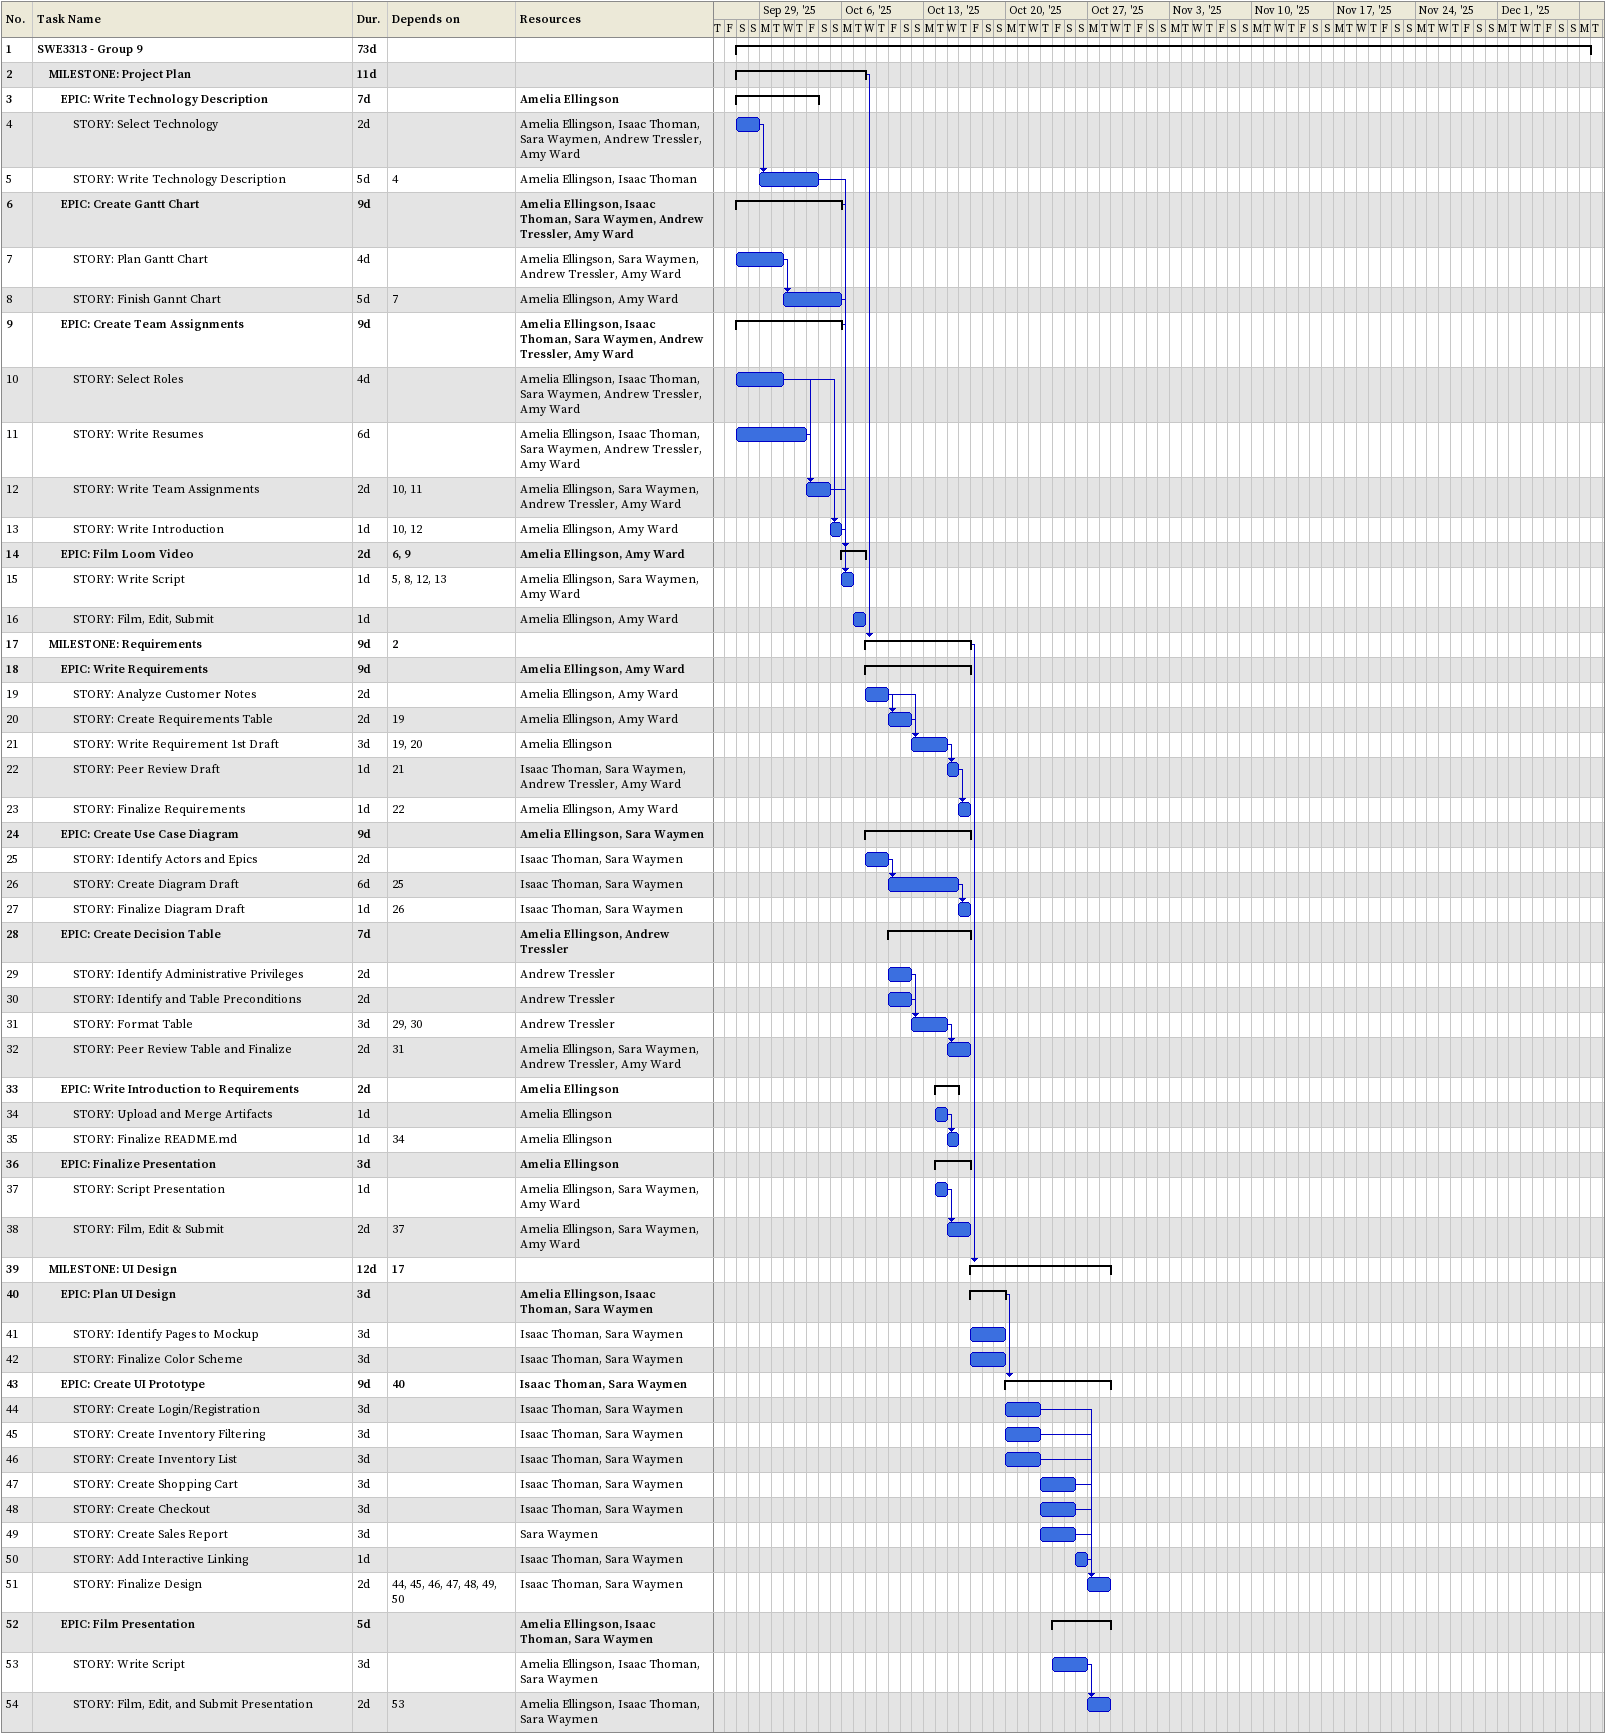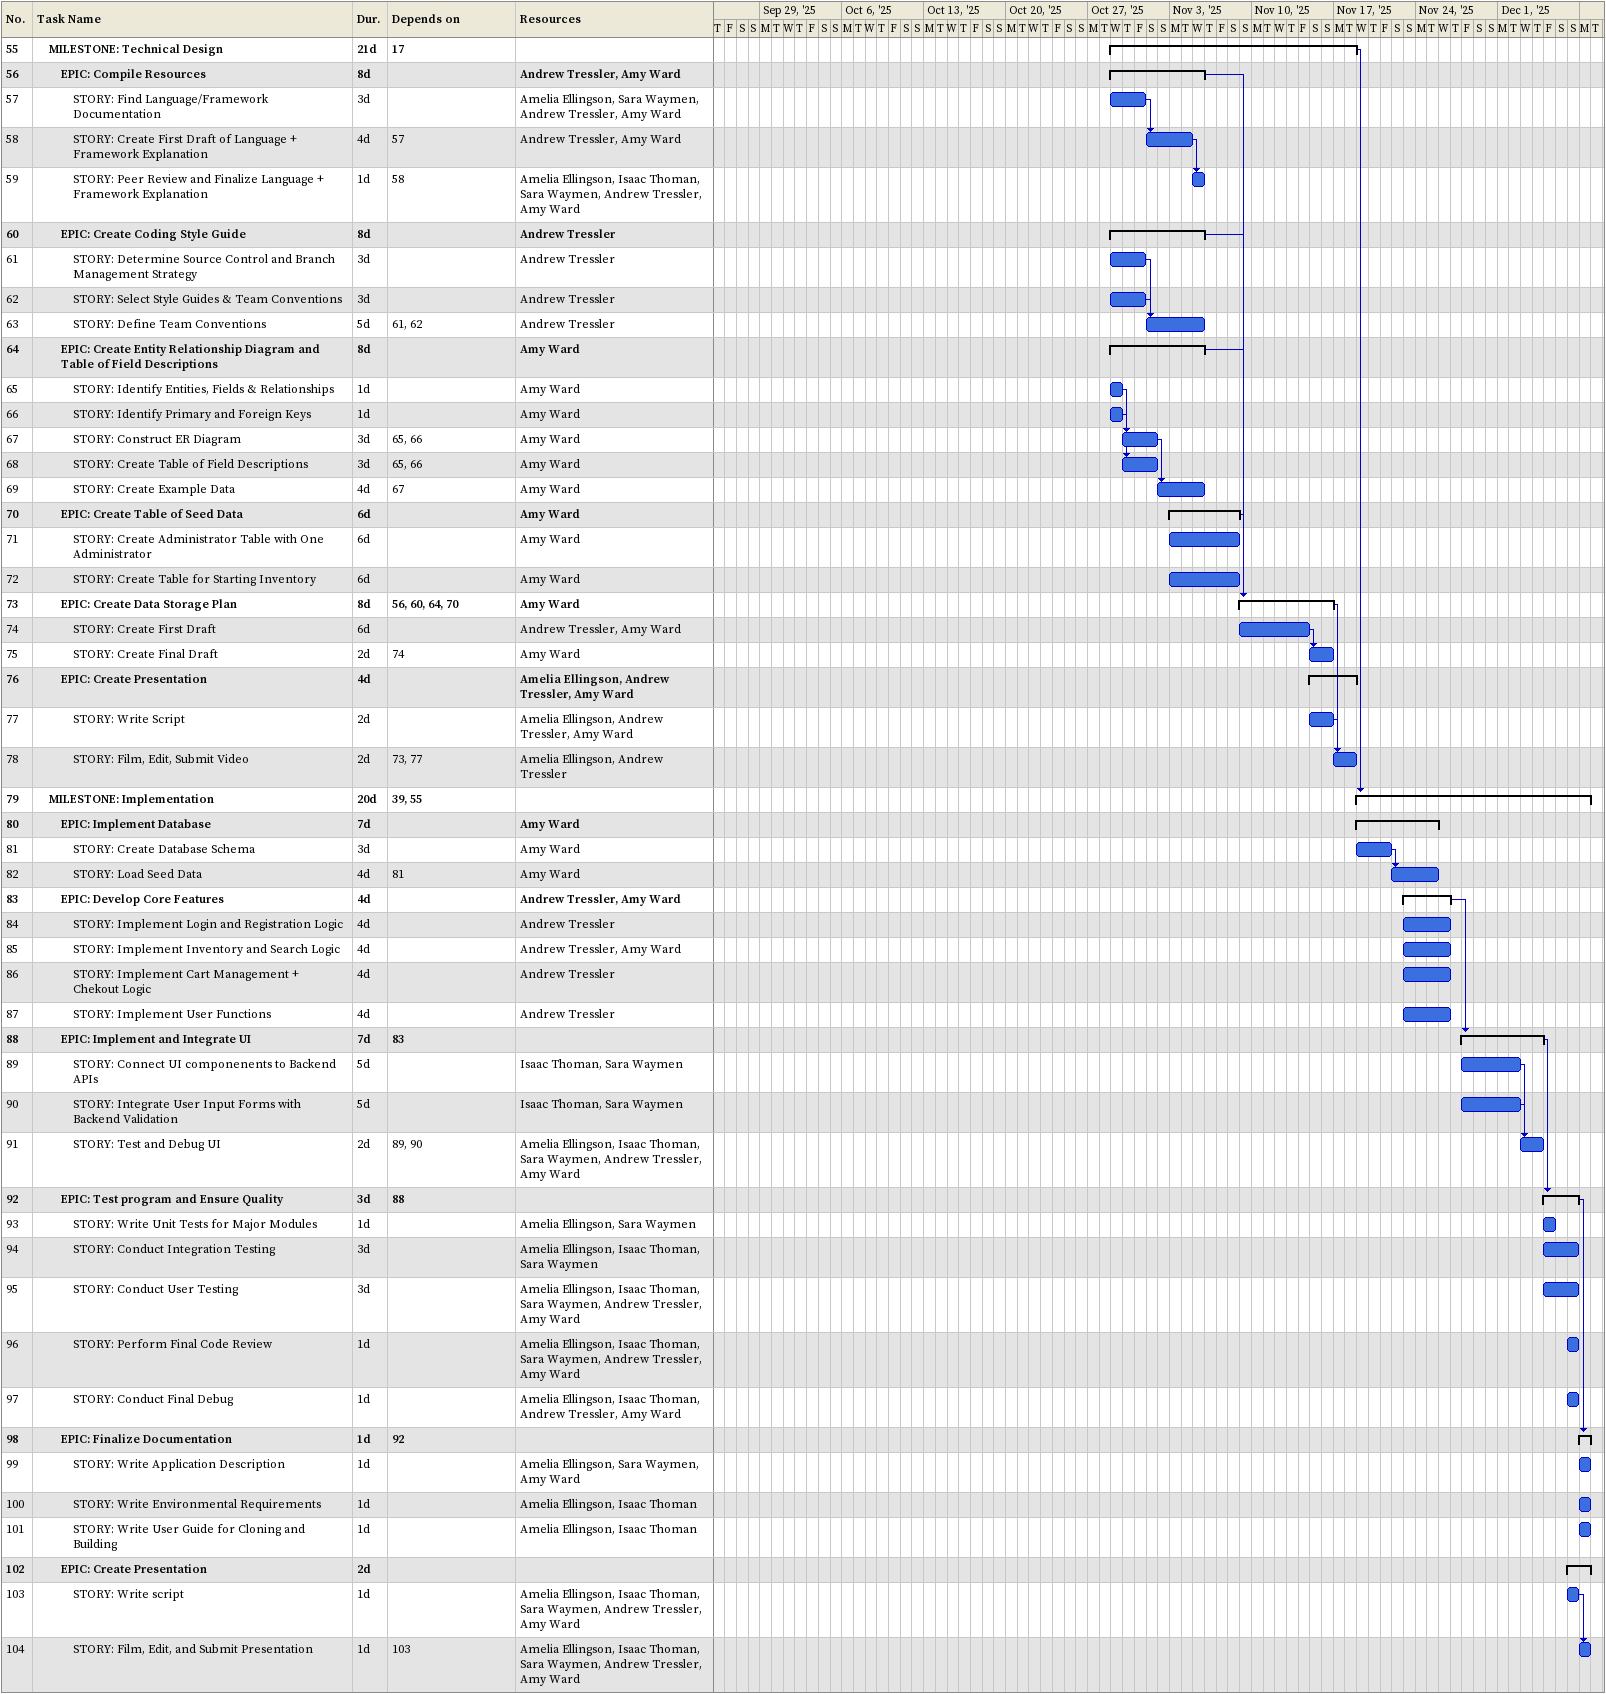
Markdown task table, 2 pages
| ID | Level | Task | Duration | Start | Finish | Predecessors | Resources |
|---|---|---|---|---|---|---|---|
| 1 | 1 | **SWE3313 - Group 9** | 73d | 2025-09-27 | 2025-12-08 |  |  |
| 2 | 2 | **MILESTONE: Project Plan** | 11d | 2025-09-27 | 2025-10-07 |  |  |
| 3 | 3 | **EPIC: Write Technology Description** | 7d | 2025-09-27 | 2025-10-03 |  | Amelia Ellingson |
| 4 | 4 | STORY: Select Technology | 2d | 2025-09-27 | 2025-09-28 |  | Amelia Ellingson, Isaac Thoman, Sara Waymen, Andrew Tressler, Amy Ward |
| 5 | 4 | STORY: Write Technology Description | 5d | 2025-09-29 | 2025-10-03 | 4 | Amelia Ellingson, Isaac Thoman |
| 6 | 3 | **EPIC: Create Gantt Chart** | 9d | 2025-09-27 | 2025-10-05 |  | Amelia Ellingson, Isaac Thoman, Sara Waymen, Andrew Tressler, Amy Ward |
| 7 | 4 | STORY: Plan Gantt Chart | 4d | 2025-09-27 | 2025-09-30 |  | Amelia Ellingson, Sara Waymen, Andrew Tressler, Amy Ward |
| 8 | 4 | STORY: Finish Gannt Chart | 5d | 2025-10-01 | 2025-10-05 | 7 | Amelia Ellingson, Amy Ward |
| 9 | 3 | **EPIC: Create Team Assignments** | 9d | 2025-09-27 | 2025-10-05 |  | Amelia Ellingson, Isaac Thoman, Sara Waymen, Andrew Tressler, Amy Ward |
| 10 | 4 | STORY: Select Roles | 4d | 2025-09-27 | 2025-09-30 |  | Amelia Ellingson, Isaac Thoman, Sara Waymen, Andrew Tressler, Amy Ward |
| 11 | 4 | STORY: Write Resumes | 6d | 2025-09-27 | 2025-10-02 |  | Amelia Ellingson, Isaac Thoman, Sara Waymen, Andrew Tressler, Amy Ward |
| 12 | 4 | STORY: Write Team Assignments | 2d | 2025-10-03 | 2025-10-04 | 10, 11 | Amelia Ellingson, Sara Waymen, Andrew Tressler, Amy Ward |
| 13 | 4 | STORY: Write Introduction | 1d | 2025-10-05 | 2025-10-05 | 10, 12 | Amelia Ellingson, Amy Ward |
| 14 | 3 | **EPIC: Film Loom Video** | 2d | 2025-10-06 | 2025-10-07 | 6, 9 | Amelia Ellingson, Amy Ward |
| 15 | 4 | STORY: Write Script | 1d | 2025-10-06 | 2025-10-06 | 5, 8, 12, 13 | Amelia Ellingson, Sara Waymen, Amy Ward |
| 16 | 4 | STORY: Film, Edit, Submit | 1d | 2025-10-07 | 2025-10-07 |  | Amelia Ellingson, Amy Ward |
| 17 | 2 | **MILESTONE: Requirements** | 9d | 2025-10-08 | 2025-10-16 | 2 |  |
| 18 | 3 | **EPIC: Write Requirements** | 9d | 2025-10-08 | 2025-10-16 |  | Amelia Ellingson, Amy Ward |
| 19 | 4 | STORY: Analyze Customer Notes | 2d | 2025-10-08 | 2025-10-09 |  | Amelia Ellingson, Amy Ward |
| 20 | 4 | STORY: Create Requirements Table | 2d | 2025-10-10 | 2025-10-11 | 19 | Amelia Ellingson, Amy Ward |
| 21 | 4 | STORY: Write Requirement 1st Draft | 3d | 2025-10-12 | 2025-10-14 | 19, 20 | Amelia Ellingson |
| 22 | 4 | STORY: Peer Review Draft | 1d | 2025-10-15 | 2025-10-15 | 21 | Isaac Thoman, Sara Waymen, Andrew Tressler, Amy Ward |
| 23 | 4 | STORY: Finalize Requirements | 1d | 2025-10-16 | 2025-10-16 | 22 | Amelia Ellingson, Amy Ward |
| 24 | 3 | **EPIC: Create Use Case Diagram** | 9d | 2025-10-08 | 2025-10-16 |  | Amelia Ellingson, Sara Waymen |
| 25 | 4 | STORY: Identify Actors and Epics | 2d | 2025-10-08 | 2025-10-09 |  | Isaac Thoman, Sara Waymen |
| 26 | 4 | STORY: Create Diagram Draft | 6d | 2025-10-10 | 2025-10-15 | 25 | Isaac Thoman, Sara Waymen |
| 27 | 4 | STORY: Finalize Diagram Draft | 1d | 2025-10-16 | 2025-10-16 | 26 | Isaac Thoman, Sara Waymen |
| 28 | 3 | **EPIC: Create Decision Table** | 7d | 2025-10-10 | 2025-10-16 |  | Amelia Ellingson, Andrew Tressler |
| 29 | 4 | STORY: Identify Administrative Privileges | 2d | 2025-10-10 | 2025-10-11 |  | Andrew Tressler |
| 30 | 4 | STORY: Identify and Table Preconditions | 2d | 2025-10-10 | 2025-10-11 |  | Andrew Tressler |
| 31 | 4 | STORY: Format Table | 3d | 2025-10-12 | 2025-10-14 | 29, 30 | Andrew Tressler |
| 32 | 4 | STORY: Peer Review Table and Finalize | 2d | 2025-10-15 | 2025-10-16 | 31 | Amelia Ellingson, Sara Waymen, Andrew Tressler, Amy Ward |
| 33 | 3 | **EPIC: Write Introduction to Requirements** | 2d | 2025-10-14 | 2025-10-15 |  | Amelia Ellingson |
| 34 | 4 | STORY: Upload and Merge Artifacts | 1d | 2025-10-14 | 2025-10-14 |  | Amelia Ellingson |
| 35 | 4 | STORY: Finalize README.md | 1d | 2025-10-15 | 2025-10-15 | 34 | Amelia Ellingson |
| 36 | 3 | **EPIC: Finalize Presentation** | 3d | 2025-10-14 | 2025-10-16 |  | Amelia Ellingson |
| 37 | 4 | STORY: Script Presentation | 1d | 2025-10-14 | 2025-10-14 |  | Amelia Ellingson, Sara Waymen, Amy Ward |
| 38 | 4 | STORY: Film, Edit & Submit | 2d | 2025-10-15 | 2025-10-16 | 37 | Amelia Ellingson, Sara Waymen, Amy Ward |
| 39 | 2 | **MILESTONE: UI Design** | 12d | 2025-10-17 | 2025-10-28 | 17 |  |
| 40 | 3 | **EPIC: Plan UI Design** | 3d | 2025-10-17 | 2025-10-19 |  | Amelia Ellingson, Isaac Thoman, Sara Waymen |
| 41 | 4 | STORY: Identify Pages to Mockup | 3d | 2025-10-17 | 2025-10-19 |  | Isaac Thoman, Sara Waymen |
| 42 | 4 | STORY: Finalize Color Scheme | 3d | 2025-10-17 | 2025-10-19 |  | Isaac Thoman, Sara Waymen |
| 43 | 3 | **EPIC: Create UI Prototype** | 9d | 2025-10-20 | 2025-10-28 | 40 | Isaac Thoman, Sara Waymen |
| 44 | 4 | STORY: Create Login/Registration | 3d | 2025-10-20 | 2025-10-22 |  | Isaac Thoman, Sara Waymen |
| 45 | 4 | STORY: Create Inventory Filtering | 3d | 2025-10-20 | 2025-10-22 |  | Isaac Thoman, Sara Waymen |
| 46 | 4 | STORY: Create Inventory List | 3d | 2025-10-20 | 2025-10-22 |  | Isaac Thoman, Sara Waymen |
| 47 | 4 | STORY: Create Shopping Cart | 3d | 2025-10-23 | 2025-10-25 |  | Isaac Thoman, Sara Waymen |
| 48 | 4 | STORY: Create Checkout | 3d | 2025-10-23 | 2025-10-25 |  | Isaac Thoman, Sara Waymen |
| 49 | 4 | STORY: Create Sales Report | 3d | 2025-10-23 | 2025-10-25 |  | Sara Waymen |
| 50 | 4 | STORY: Add Interactive Linking | 1d | 2025-10-26 | 2025-10-26 |  | Isaac Thoman, Sara Waymen |
| 51 | 4 | STORY: Finalize Design | 2d | 2025-10-27 | 2025-10-28 | 44, 45, 46, 47, 48, 49, 50 | Isaac Thoman, Sara Waymen |
| 52 | 3 | **EPIC: Film Presentation** | 5d | 2025-10-24 | 2025-10-28 |  | Amelia Ellingson, Isaac Thoman, Sara Waymen |
| 53 | 4 | STORY: Write Script | 3d | 2025-10-24 | 2025-10-26 |  | Amelia Ellingson, Isaac Thoman, Sara Waymen |
| 54 | 4 | STORY: Film, Edit, and Submit Presentation | 2d | 2025-10-27 | 2025-10-28 | 53 | Amelia Ellingson, Isaac Thoman, Sara Waymen |
| 55 | 2 | **MILESTONE: Technical Design** | 21d | 2025-10-29 | 2025-11-18 | 17 |  |
| 56 | 3 | **EPIC: Compile Resources** | 8d | 2025-10-29 | 2025-11-05 |  | Andrew Tressler, Amy Ward |
| 57 | 4 | STORY: Find Language/Framework Documentation | 3d | 2025-10-29 | 2025-10-31 |  | Amelia Ellingson, Sara Waymen, Andrew Tressler, Amy Ward |
| 58 | 4 | STORY: Create First Draft of Language + Framework Explanation | 4d | 2025-11-01 | 2025-11-04 | 57 | Andrew Tressler, Amy Ward |
| 59 | 4 | STORY: Peer Review and Finalize Language + Framework Explanation | 1d | 2025-11-05 | 2025-11-05 | 58 | Amelia Ellingson, Isaac Thoman, Sara Waymen, Andrew Tressler, Amy Ward |
| 60 | 3 | **EPIC: Create Coding Style Guide** | 8d | 2025-10-29 | 2025-11-05 |  | Andrew Tressler |
| 61 | 4 | STORY: Determine Source Control and Branch Management Strategy | 3d | 2025-10-29 | 2025-10-31 |  | Andrew Tressler |
| 62 | 4 | STORY: Select Style Guides & Team Conventions | 3d | 2025-10-29 | 2025-10-31 |  | Andrew Tressler |
| 63 | 4 | STORY: Define Team Conventions | 5d | 2025-11-01 | 2025-11-05 | 61, 62 | Andrew Tressler |
| 64 | 3 | **EPIC: Create Entity Relationship Diagram and Table of Field Descriptions** | 8d | 2025-10-29 | 2025-11-05 |  | Amy Ward |
| 65 | 4 | STORY: Identify Entities, Fields & Relationships | 1d | 2025-10-29 | 2025-10-29 |  | Amy Ward |
| 66 | 4 | STORY: Identify Primary and Foreign Keys | 1d | 2025-10-29 | 2025-10-29 |  | Amy Ward |
| 67 | 4 | STORY: Construct ER Diagram | 3d | 2025-10-30 | 2025-11-01 | 65, 66 | Amy Ward |
| 68 | 4 | STORY: Create Table of Field Descriptions | 3d | 2025-10-30 | 2025-11-01 | 65, 66 | Amy Ward |
| 69 | 4 | STORY: Create Example Data | 4d | 2025-11-02 | 2025-11-05 | 67 | Amy Ward |
| 70 | 3 | **EPIC: Create Table of Seed Data** | 6d | 2025-11-03 | 2025-11-08 |  | Amy Ward |
| 71 | 4 | STORY: Create Administrator Table with One Administrator | 6d | 2025-11-03 | 2025-11-08 |  | Amy Ward |
| 72 | 4 | STORY: Create Table for Starting Inventory | 6d | 2025-11-03 | 2025-11-08 |  | Amy Ward |
| 73 | 3 | **EPIC: Create Data Storage Plan** | 8d | 2025-11-09 | 2025-11-16 | 56, 60, 64, 70 | Amy Ward |
| 74 | 4 | STORY: Create First Draft | 6d | 2025-11-09 | 2025-11-14 |  | Andrew Tressler, Amy Ward |
| 75 | 4 | STORY: Create Final Draft | 2d | 2025-11-15 | 2025-11-16 | 74 | Amy Ward |
| 76 | 3 | **EPIC: Create Presentation** | 4d | 2025-11-15 | 2025-11-18 |  | Amelia Ellingson, Andrew Tressler, Amy Ward |
| 77 | 4 | STORY: Write Script | 2d | 2025-11-15 | 2025-11-16 |  | Amelia Ellingson, Andrew Tressler, Amy Ward |
| 78 | 4 | STORY: Film, Edit, Submit Video | 2d | 2025-11-17 | 2025-11-18 | 73, 77 | Amelia Ellingson, Andrew Tressler |
| 79 | 2 | **MILESTONE: Implementation** | 20d | 2025-11-19 | 2025-12-08 | 39, 55 |  |
| 80 | 3 | **EPIC: Implement Database** | 7d | 2025-11-19 | 2025-11-25 |  | Amy Ward |
| 81 | 4 | STORY: Create Database Schema | 3d | 2025-11-19 | 2025-11-21 |  | Amy Ward |
| 82 | 4 | STORY: Load Seed Data | 4d | 2025-11-22 | 2025-11-25 | 81 | Amy Ward |
| 83 | 3 | **EPIC: Develop Core Features** | 4d | 2025-11-23 | 2025-11-26 |  | Andrew Tressler, Amy Ward |
| 84 | 4 | STORY: Implement Login and Registration Logic | 4d | 2025-11-23 | 2025-11-26 |  | Andrew Tressler |
| 85 | 4 | STORY: Implement Inventory and Search Logic | 4d | 2025-11-23 | 2025-11-26 |  | Andrew Tressler, Amy Ward |
| 86 | 4 | STORY: Implement Cart Management + Chekout Logic | 4d | 2025-11-23 | 2025-11-26 |  | Andrew Tressler |
| 87 | 4 | STORY: Implement User Functions | 4d | 2025-11-23 | 2025-11-26 |  | Andrew Tressler |
| 88 | 3 | **EPIC: Implement and Integrate UI** | 7d | 2025-11-28 | 2025-12-04 | 83 |  |
| 89 | 4 | STORY: Connect UI componenents to Backend APIs | 5d | 2025-11-28 | 2025-12-02 |  | Isaac Thoman, Sara Waymen |
| 90 | 4 | STORY: Integrate User Input Forms with Backend Validation | 5d | 2025-11-28 | 2025-12-02 |  | Isaac Thoman, Sara Waymen |
| 91 | 4 | STORY: Test and Debug UI | 2d | 2025-12-03 | 2025-12-04 | 89, 90 | Amelia Ellingson, Isaac Thoman, Sara Waymen, Andrew Tressler, Amy Ward |
| 92 | 3 | **EPIC: Test program and Ensure Quality** | 3d | 2025-12-05 | 2025-12-07 | 88 |  |
| 93 | 4 | STORY: Write Unit Tests for Major Modules | 1d | 2025-12-05 | 2025-12-05 |  | Amelia Ellingson, Sara Waymen |
| 94 | 4 | STORY: Conduct Integration Testing | 3d | 2025-12-05 | 2025-12-07 |  | Amelia Ellingson, Isaac Thoman, Sara Waymen |
| 95 | 4 | STORY: Conduct User Testing | 3d | 2025-12-05 | 2025-12-07 |  | Amelia Ellingson, Isaac Thoman, Sara Waymen, Andrew Tressler, Amy Ward |
| 96 | 4 | STORY: Perform Final Code Review | 1d | 2025-12-07 | 2025-12-07 |  | Amelia Ellingson, Isaac Thoman, Sara Waymen, Andrew Tressler, Amy Ward |
| 97 | 4 | STORY: Conduct Final Debug | 1d | 2025-12-07 | 2025-12-07 |  | Amelia Ellingson, Isaac Thoman, Andrew Tressler, Amy Ward |
| 98 | 3 | **EPIC: Finalize Documentation** | 1d | 2025-12-08 | 2025-12-08 | 92 |  |
| 99 | 4 | STORY: Write Application Description | 1d | 2025-12-08 | 2025-12-08 |  | Amelia Ellingson, Sara Waymen, Amy Ward |
| 100 | 4 | STORY: Write Environmental Requirements | 1d | 2025-12-08 | 2025-12-08 |  | Amelia Ellingson, Isaac Thoman |
| 101 | 4 | STORY: Write User Guide for Cloning and Building | 1d | 2025-12-08 | 2025-12-08 |  | Amelia Ellingson, Isaac Thoman |
| 102 | 3 | **EPIC: Create Presentation** | 2d | 2025-12-07 | 2025-12-08 |  |  |
| 103 | 4 | STORY: Write script | 1d | 2025-12-07 | 2025-12-07 |  | Amelia Ellingson, Isaac Thoman, Sara Waymen, Andrew Tressler, Amy Ward |
| 104 | 4 | STORY: Film, Edit, and Submit Presentation | 1d | 2025-12-08 | 2025-12-08 | 103 | Amelia Ellingson, Isaac Thoman, Sara Waymen, Andrew Tressler, Amy Ward |
